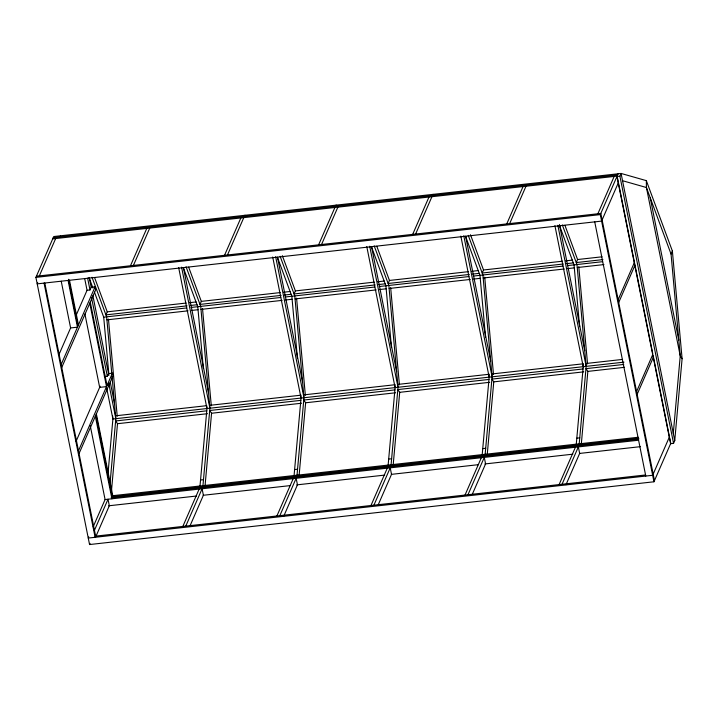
<?xml version="1.0" encoding="UTF-8"?>
<svg xmlns="http://www.w3.org/2000/svg" width="718" height="718" viewBox="0 0 718 718"><rect width="100%" height="100%" fill="white"/><g stroke="black" fill="none" stroke-linecap="round" stroke-linejoin="round"><path stroke-width="1.08" d="M108.032 473.216L112.905 418.998L112.618 415.857M109.98 483.968L115.84 418.666L112.026 376.367M111.434 491.22L117.501 423.701L115.634 420.954L206.766 410.822M200.008 485.996L206.972 408.533L206.712 405.679L115.58 415.812M202.952 485.664L209.907 408.21L200.717 306.38L186.061 266.764M205.106 485.18L211.568 413.245L209.701 410.499L300.833 400.366M294.075 475.531L301.039 398.077L300.752 394.936M297.019 475.208L303.974 397.745L294.784 295.924L280.128 256.308M299.074 475.828L305.635 402.78L303.768 400.034L394.9 389.901M388.142 465.067L395.106 387.612L394.819 384.471M391.086 464.743L398.041 387.28L388.851 285.459L374.186 245.843M393.141 465.363L399.702 392.324L397.835 389.578L488.967 379.436M482.209 454.611L489.164 377.147L488.886 374.006M485.153 454.279L492.108 376.824L482.918 275.003L468.253 235.378M487.307 453.794L493.769 381.859L491.902 379.113L583.034 368.98M576.276 444.146L583.231 366.692L582.953 363.55M579.22 443.823L586.175 366.359L576.985 264.538L562.32 224.922M581.275 444.442L587.836 371.394L585.969 368.648L623.754 364.448M673.287 433.358L680.242 355.904L671.052 254.073L646.424 187.515L646.335 180.64L621.079 173.451L53.742 236.545L35.9 277.381L89.562 544.549L653.963 481.787L670.783 443.284L669.697 437.872M674.74 440.619L621.079 173.451L619.885 176.17L616.95 176.502L670.603 443.697L673.556 443.347L674.74 440.619L682.1 358.713L672.38 251.031L646.335 180.64M39.346 275.883L55.663 238.547M37.713 282.704L37.201 283.87L601.603 221.108L618.422 182.605M60.043 236.949L60.554 235.782M58.705 355.177L70.606 327.938L61.227 281.223M75.848 315.947L87.049 290.296L84.679 278.494M87.049 290.296L89.992 289.964L91.177 287.245L89.247 277.633M61.156 364.502L95.099 286.814L91.177 287.245M61.748 367.445L95.691 289.749L95.099 286.814M94.597 277.624L107.251 311.836L105.923 314.879L187.048 305.859M130.479 265.75L146.786 228.414M133.413 265.427L149.73 228.091M76.072 441.355L100.17 386.212M104.379 376.573L107.323 376.241L108.463 373.629L112.385 373.198L112.941 375.981L79.043 453.561M78.486 450.778L112.385 373.198M88.772 536.893L88.26 538.06L652.662 475.289L669.481 436.786M93.178 526.797L105.079 499.557L90.244 425.684M94.354 530.512L108.023 499.225L109.324 505.723L95.656 537.001M89.562 544.549L90.073 543.382M96.356 413.9L112.78 495.698L112.277 496.865L638.796 438.303M188.654 267.159L201.318 301.372L199.99 304.414L281.115 295.394M224.546 255.285L240.853 217.958M227.48 254.962L243.797 217.626M182.839 526.429L199.146 489.093M185.774 526.106L202.09 488.77L203.391 495.258L190.162 525.531M282.345 255.662L295.385 290.916L294.057 293.958L375.182 284.929M318.613 244.829L334.92 207.493M321.547 244.497L337.864 207.17M276.906 515.964L293.213 478.637M279.841 515.641L296.148 478.305L297.458 484.803L283.789 516.08M376.788 246.238L389.452 280.451L388.124 283.493L469.249 274.473M412.679 234.364L428.987 197.028M415.614 234.041L431.931 196.705M370.973 505.508L387.28 468.172M373.907 505.176L390.215 467.849L391.525 474.338L378.296 504.61M470.478 234.741L483.519 269.986L482.191 273.028L563.316 264.009M506.746 223.908L523.054 186.572M509.681 223.576L525.989 186.24M465.031 495.043L481.347 457.707M467.974 494.72L484.282 457.384L485.592 463.882L472.363 494.146M564.922 225.317L577.586 259.53L576.249 262.573L602.923 259.602M597.87 213.767L614.177 176.44M653.963 481.787L600.302 214.61L618.144 173.774M618.135 299.72L634.272 262.788M618.701 302.502L634.829 265.57M559.098 484.587L575.414 447.251M562.041 484.255L578.349 446.919L579.659 453.417L565.99 484.695M671.052 254.073L672.38 251.031M636.588 391.561L652.716 354.647M637.144 394.344L653.272 357.429M53.231 237.712L617.633 174.941M52.719 238.879L617.121 176.107M36.412 276.215L600.813 213.443L654.475 480.62M35.9 277.381L600.302 214.61M107.251 311.836L186.15 303.059M189.489 302.691L196.158 301.946M201.318 301.372L280.217 292.594M283.556 292.226L290.225 291.481M295.385 290.916L374.284 282.138M377.623 281.77L384.292 281.025M389.452 280.451L468.351 271.673M471.69 271.305L478.359 270.56M483.519 269.986L562.418 261.217M565.757 260.84L572.417 260.104M577.586 259.53L602.034 256.811M190.378 305.482L197.046 304.746M284.445 295.026L291.113 294.281M378.512 284.561L385.18 283.816M472.579 274.096L479.247 273.361M566.646 263.641L573.314 262.896M94.453 292.154L103.706 317.168L186.662 307.95M191.105 307.448L280.729 297.485M285.172 296.992L374.796 287.021M379.239 286.527L468.863 276.565M473.306 276.071L562.93 266.1M567.373 265.606L602.537 261.693M106.919 319.851L188.044 310.831M191.383 310.463L198.042 309.718M200.986 309.395L282.111 300.375M285.45 299.998L292.109 299.262M295.053 298.93L376.178 289.91M379.508 289.542L386.176 288.798M389.12 288.474L470.245 279.446M473.575 279.078L480.243 278.333M483.187 278.01L564.312 268.99M567.642 268.613L574.31 267.877M577.254 267.545L603.928 264.583M77.93 326.008L68.596 279.293M70.606 327.938L77.463 327.175L68.084 280.46M96.059 415.04L112.43 497.628L111.918 498.795L95.332 416.234M209.647 405.347L300.779 395.214M303.714 394.891L394.846 384.758M397.781 384.426L488.913 374.293M491.848 373.97L582.98 363.829M585.915 363.505L622.587 359.422M623.96 362.159L112.905 418.998L106.659 387.926M117.501 423.701L207.52 413.694M211.568 413.245L301.587 403.229M305.635 402.78L395.645 392.773M399.702 392.324L489.712 382.308M493.769 381.859L583.779 371.852M587.836 371.394L624.507 367.32M200.546 480.019L203.49 479.696M294.613 469.563L297.557 469.231M388.68 459.098L391.624 458.775M482.747 448.633L485.691 448.31M576.814 438.177L579.758 437.845M112.78 495.698L638.203 437.262M111.155 497.771L638.823 439.084M105.079 499.557L638.311 440.251M108.606 505.804L196.552 496.021M203.23 495.276L290.072 485.619M296.74 484.883L384.686 475.101M391.364 474.356L478.206 464.699M484.874 463.954L572.82 454.18M579.498 453.435L640.285 446.677M95.449 536.149L645.374 474.993M622.542 180.712L646.424 187.515L680.242 355.904L682.1 358.713M432.945 194.372L435.054 194.973M335.943 205.16L338.043 205.761M244.811 215.292L246.92 215.894M559.385 225.246L574.041 264.861L579.623 326.699M465.704 236.752L479.974 275.326L485.556 337.155M371.637 247.216L385.907 285.791L391.489 347.62M277.57 257.672L291.84 296.247L297.423 358.076M183.521 268.173L197.773 306.712L203.347 368.451M92.003 277.265L106.65 316.844L111.82 374.15M89.05 277.552L92.909 287.981M650.221 197.773L678.824 340.197M619.885 176.17L673.556 443.347M617.336 177.193L652.752 353.57M653.192 355.76L669.463 436.813M594.728 221.871L645.787 476.052M559.457 224.68L584.757 350.662M557.841 225.308L586.175 366.359M554.906 225.64L583.231 366.692M465.605 236.231L490.69 361.118M463.774 235.773L492.108 376.824M460.839 236.096L489.164 377.147M371.538 246.696L396.623 371.583M369.707 246.229L398.041 387.28M366.772 246.561L395.106 387.612M277.471 257.161L302.556 382.039M275.64 256.694L303.974 397.745M272.705 257.017L301.039 398.077M183.404 267.617L208.489 392.504M181.573 267.159L209.907 408.21M178.638 267.482L206.972 408.533M92.873 295.654L108.705 374.491M110.249 382.156L114.422 402.969M108.463 373.629L108.831 375.487M87.623 278.171L89.992 289.964M91.464 297.288L107.323 376.241M108.741 383.313L115.84 418.666M90.288 302.107L107.027 385.449M89.777 303.274L106.515 386.616L99.658 387.379L84.895 313.892M69.458 280.128L78.442 324.841M44.794 283.027L95.629 536.131L95.117 537.297L44.067 283.107M578.789 266.737L587.557 363.927M484.722 277.202L493.49 374.392M390.655 287.658L399.423 384.848M296.588 298.123L305.356 395.313M202.521 308.587L211.289 405.769M108.454 319.043L117.222 416.234M103.706 317.168L108.795 373.486"/></g></svg>
